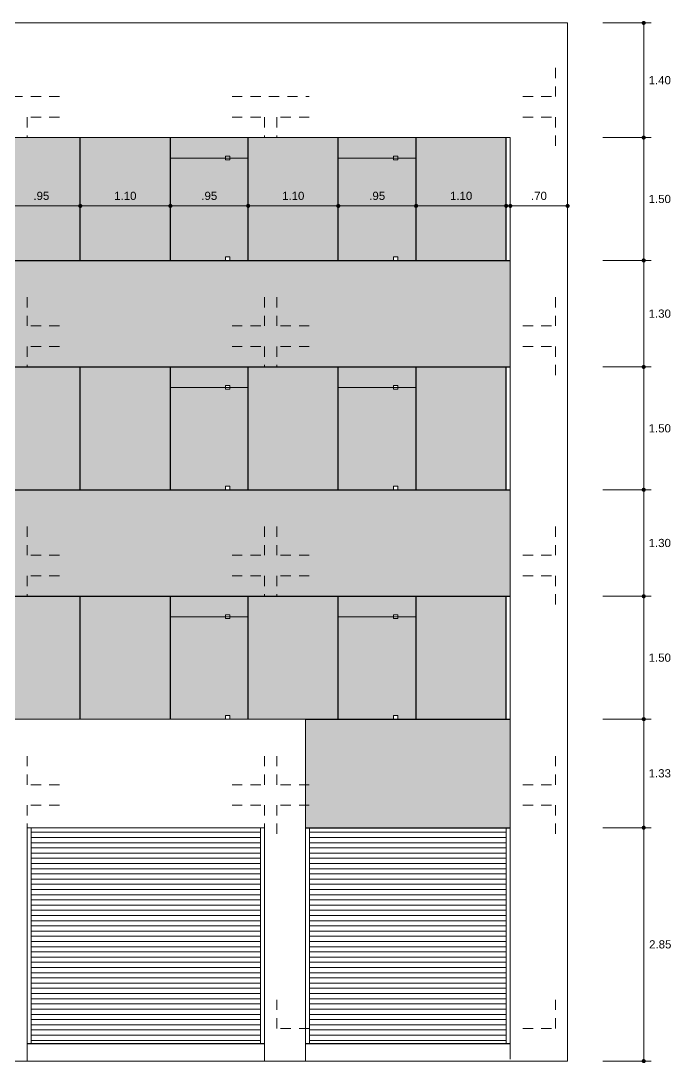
# Model space of a CAD drawing. Header units: millimetres. Extents: x 2178 to 2304, y 1220 to 1359.
# Drawn here: x 2273.49 to 2281.43, y 1283.8 to 1296.53 of the extents above; entities that cross this region are included whole.
import ezdxf

# ---------------------------------------------------------------- set-up
doc = ezdxf.new("R2010")
doc.units = ezdxf.units.MM
doc.linetypes.add('HIDDEN2', pattern=[0.1875, 0.125, -0.0625])
doc.layers.get('0').update_dxf_attribs({"lineweight": 0})
for name, color, linetype, lineweight in [('Pluma 0.10', 252, 'Continuous', 0), ('Pluma 0.30', 254, 'Continuous', 30), ('PLUMA 7', 10, 'Continuous', 0), ('Proy. Volado', 150, 'HIDDEN2', 5), ('VIDRIOS', 250, 'Continuous', 5)]:
    doc.layers.add(name, color=color, linetype=linetype, lineweight=lineweight)
doc.layers.add('Vidrio', color=150, linetype='Continuous')
doc.styles.add('ARIAL', font='arial.ttf')
doc.dimstyles.new('RPM 50', dxfattribs={"dimtxt": 0.1, "dimasz": 0.05, "dimexe": 0.0885, "dimexo": 0.1535, "dimgap": 0.071, "dimtad": 2, "dimtih": 1, "dimtoh": 1, "dimzin": 4, "dimdsep": 46, "dimtxsty": 'ARIAL', "dimblk": 'DOT', "dimcen": 0.4, "dimdle": 0.25, "dimclrd": 8, "dimclre": 8, "dimclrt": 9, "dimadec": 0, "dimazin": 0, "dimtfac": 1, "dimtix": 1, "dimtmove": 0, "dimatfit": 3, "dimldrblk": 'DOT', "dimfxl": 0, "dimlwd": 0, "dimlwe": 0, "dimarcsym": 0})

# ---------------------------------------------------------------- blocks, each defined once
blk = doc.blocks.new('_DOT')
at = {"color": 0, "linetype": 'ByBlock'}
blk.add_line((-0.5, 0), (-1, 0), dxfattribs=at)
at = {"color": 0, "linetype": 'ByBlock', "const_width": 0.5}
blk.add_lwpolyline([(-0.25, 0, 1), (0.25, 0, 1)], format="xyb", close=True, dxfattribs=at)
blk = doc.blocks.new('*D724')
at = {"color": 8, "lineweight": 0}
for p, q in [((2274.215, 1294.699), (2274.215, 1294.18)), ((2273.265, 1293.768), (2273.265, 1294.357)), ((2273.315, 1294.268), (2274.165, 1294.268))]:
    blk.add_line(p, q, dxfattribs=at)
at = {"layer": 'Defpoints', "color": 0}
for p in [(2274.215, 1294.852), (2274.215, 1294.268), (2273.265, 1293.602)]:
    blk.add_point(p, dxfattribs=at)
at = {"color": 8, "lineweight": 0, "xscale": 0.05, "yscale": 0.05, "zscale": 0.05, "rotation": 180}
blk.add_blockref('_DOT', (2273.265, 1294.268), dxfattribs=at)
at = {"color": 8, "lineweight": 0, "xscale": 0.05, "yscale": 0.05, "zscale": 0.05}
blk.add_blockref('_DOT', (2274.215, 1294.268), dxfattribs=at)
at = {"color": 9, "insert": (2273.74, 1294.39), "char_height": 0.1, "attachment_point": 5, "style": 'ARIAL'}
blk.add_mtext('.95', dxfattribs=at)
blk = doc.blocks.new('*D725')
at = {"color": 8, "lineweight": 0}
for p, q in [((2274.215, 1293.768), (2274.215, 1294.357)), ((2274.265, 1294.268), (2275.265, 1294.268)), ((2275.315, 1293.768), (2275.315, 1294.357))]:
    blk.add_line(p, q, dxfattribs=at)
at = {"layer": 'Defpoints', "color": 0}
for p in [(2275.315, 1294.268), (2274.215, 1293.602), (2275.315, 1293.602)]:
    blk.add_point(p, dxfattribs=at)
at = {"color": 8, "lineweight": 0, "xscale": 0.05, "yscale": 0.05, "zscale": 0.05, "rotation": 180}
blk.add_blockref('_DOT', (2274.215, 1294.268), dxfattribs=at)
at = {"color": 8, "lineweight": 0, "xscale": 0.05, "yscale": 0.05, "zscale": 0.05}
blk.add_blockref('_DOT', (2275.315, 1294.268), dxfattribs=at)
at = {"color": 9, "insert": (2274.765, 1294.39), "char_height": 0.1, "attachment_point": 5, "style": 'ARIAL'}
blk.add_mtext('1.10', dxfattribs=at)
blk = doc.blocks.new('*D726')
at = {"color": 8, "lineweight": 0}
for p, q in [((2276.265, 1294.699), (2276.265, 1294.18)), ((2275.315, 1293.768), (2275.315, 1294.357)), ((2275.365, 1294.268), (2276.215, 1294.268))]:
    blk.add_line(p, q, dxfattribs=at)
at = {"layer": 'Defpoints', "color": 0}
for p in [(2276.265, 1294.852), (2276.265, 1294.268), (2275.315, 1293.602)]:
    blk.add_point(p, dxfattribs=at)
at = {"color": 8, "lineweight": 0, "xscale": 0.05, "yscale": 0.05, "zscale": 0.05, "rotation": 180}
blk.add_blockref('_DOT', (2275.315, 1294.268), dxfattribs=at)
at = {"color": 8, "lineweight": 0, "xscale": 0.05, "yscale": 0.05, "zscale": 0.05}
blk.add_blockref('_DOT', (2276.265, 1294.268), dxfattribs=at)
at = {"color": 9, "insert": (2275.79, 1294.39), "char_height": 0.1, "attachment_point": 5, "style": 'ARIAL'}
blk.add_mtext('.95', dxfattribs=at)
blk = doc.blocks.new('*D727')
at = {"color": 8, "lineweight": 0}
for p, q in [((2276.265, 1293.768), (2276.265, 1294.357)), ((2276.315, 1294.268), (2277.315, 1294.268)), ((2277.365, 1293.768), (2277.365, 1294.357))]:
    blk.add_line(p, q, dxfattribs=at)
at = {"layer": 'Defpoints', "color": 0}
for p in [(2277.365, 1294.268), (2276.265, 1293.602), (2277.365, 1293.602)]:
    blk.add_point(p, dxfattribs=at)
at = {"color": 8, "lineweight": 0, "xscale": 0.05, "yscale": 0.05, "zscale": 0.05, "rotation": 180}
blk.add_blockref('_DOT', (2276.265, 1294.268), dxfattribs=at)
at = {"color": 8, "lineweight": 0, "xscale": 0.05, "yscale": 0.05, "zscale": 0.05}
blk.add_blockref('_DOT', (2277.365, 1294.268), dxfattribs=at)
at = {"color": 9, "insert": (2276.815, 1294.39), "char_height": 0.1, "attachment_point": 5, "style": 'ARIAL'}
blk.add_mtext('1.10', dxfattribs=at)
blk = doc.blocks.new('*D728')
at = {"color": 8, "lineweight": 0}
for p, q in [((2278.315, 1294.699), (2278.315, 1294.18)), ((2277.365, 1293.768), (2277.365, 1294.357)), ((2277.415, 1294.268), (2278.265, 1294.268))]:
    blk.add_line(p, q, dxfattribs=at)
at = {"layer": 'Defpoints', "color": 0}
for p in [(2278.315, 1294.852), (2278.315, 1294.268), (2277.365, 1293.602)]:
    blk.add_point(p, dxfattribs=at)
at = {"color": 8, "lineweight": 0, "xscale": 0.05, "yscale": 0.05, "zscale": 0.05, "rotation": 180}
blk.add_blockref('_DOT', (2277.365, 1294.268), dxfattribs=at)
at = {"color": 8, "lineweight": 0, "xscale": 0.05, "yscale": 0.05, "zscale": 0.05}
blk.add_blockref('_DOT', (2278.315, 1294.268), dxfattribs=at)
at = {"color": 9, "insert": (2277.84, 1294.39), "char_height": 0.1, "attachment_point": 5, "style": 'ARIAL'}
blk.add_mtext('.95', dxfattribs=at)
blk = doc.blocks.new('*D729')
at = {"color": 8, "lineweight": 0}
for p, q in [((2278.315, 1293.768), (2278.315, 1294.357)), ((2278.365, 1294.268), (2279.365, 1294.268)), ((2279.415, 1293.768), (2279.415, 1294.357))]:
    blk.add_line(p, q, dxfattribs=at)
at = {"layer": 'Defpoints', "color": 0}
for p in [(2279.415, 1294.268), (2278.315, 1293.602), (2279.415, 1293.602)]:
    blk.add_point(p, dxfattribs=at)
at = {"color": 8, "lineweight": 0, "xscale": 0.05, "yscale": 0.05, "zscale": 0.05, "rotation": 180}
blk.add_blockref('_DOT', (2278.315, 1294.268), dxfattribs=at)
at = {"color": 8, "lineweight": 0, "xscale": 0.05, "yscale": 0.05, "zscale": 0.05}
blk.add_blockref('_DOT', (2279.415, 1294.268), dxfattribs=at)
at = {"color": 9, "insert": (2278.865, 1294.39), "char_height": 0.1, "attachment_point": 5, "style": 'ARIAL'}
blk.add_mtext('1.10', dxfattribs=at)
blk = doc.blocks.new('*D730')
at = {"color": 8, "lineweight": 0}
for p, q in [((2279.465, 1294.268), (2279.465, 1294.357)), ((2280.115, 1294.268), (2279.515, 1294.268)), ((2280.165, 1294.268), (2280.165, 1294.357))]:
    blk.add_line(p, q, dxfattribs=at)
at = {"layer": 'Defpoints', "color": 0}
for p in [(2279.465, 1294.268), (2279.465, 1294.262), (2280.165, 1294.262)]:
    blk.add_point(p, dxfattribs=at)
at = {"color": 8, "lineweight": 0, "xscale": 0.05, "yscale": 0.05, "zscale": 0.05, "rotation": 180}
blk.add_blockref('_DOT', (2279.465, 1294.268), dxfattribs=at)
at = {"color": 8, "lineweight": 0, "xscale": 0.05, "yscale": 0.05, "zscale": 0.05}
blk.add_blockref('_DOT', (2280.165, 1294.268), dxfattribs=at)
at = {"color": 9, "insert": (2279.815, 1294.39), "char_height": 0.1, "attachment_point": 5, "style": 'ARIAL'}
blk.add_mtext('.70', dxfattribs=at)
blk = doc.blocks.new('*D770')
at = {"color": 8, "lineweight": 0}
for p, q in [((2280.594, 1286.677), (2281.183, 1286.677)), ((2281.094, 1283.877), (2281.094, 1286.627)), ((2280.594, 1283.827), (2281.183, 1283.827))]:
    blk.add_line(p, q, dxfattribs=at)
at = {"layer": 'Defpoints', "color": 0}
for p in [(2279.465, 1286.677), (2281.094, 1286.677), (2280.165, 1283.827)]:
    blk.add_point(p, dxfattribs=at)
at = {"color": 8, "lineweight": 0, "xscale": 0.05, "yscale": 0.05, "zscale": 0.05}
for p, rotation in [((2281.094, 1286.677), 90), ((2281.094, 1283.827), 270)]:
    blk.add_blockref('_DOT', p, dxfattribs=dict(at, rotation=rotation))
at = {"color": 9, "insert": (2281.296, 1285.252), "char_height": 0.1, "attachment_point": 5, "style": 'ARIAL'}
blk.add_mtext('2.85', dxfattribs=at)
blk = doc.blocks.new('*D771')
at = {"color": 8, "lineweight": 0}
for p, q in [((2280.594, 1288.002), (2281.183, 1288.002)), ((2281.094, 1286.727), (2281.094, 1287.952)), ((2280.594, 1286.677), (2281.183, 1286.677))]:
    blk.add_line(p, q, dxfattribs=at)
at = {"layer": 'Defpoints', "color": 0}
for p in [(2279.465, 1288.002), (2281.094, 1288.002), (2279.465, 1286.677)]:
    blk.add_point(p, dxfattribs=at)
at = {"color": 8, "lineweight": 0, "xscale": 0.05, "yscale": 0.05, "zscale": 0.05}
for p, rotation in [((2281.094, 1288.002), 90), ((2281.094, 1286.677), 270)]:
    blk.add_blockref('_DOT', p, dxfattribs=dict(at, rotation=rotation))
at = {"color": 9, "insert": (2281.29, 1287.34), "char_height": 0.1, "attachment_point": 5, "style": 'ARIAL'}
blk.add_mtext('1.33', dxfattribs=at)
blk = doc.blocks.new('*D743')
at = {"color": 8, "lineweight": 0}
for p, q in [((2280.594, 1289.502), (2281.183, 1289.502)), ((2281.094, 1288.052), (2281.094, 1289.452)), ((2280.594, 1288.002), (2281.183, 1288.002))]:
    blk.add_line(p, q, dxfattribs=at)
at = {"layer": 'Defpoints', "color": 0}
for p in [(2279.465, 1289.502), (2281.094, 1289.502), (2279.465, 1288.002)]:
    blk.add_point(p, dxfattribs=at)
at = {"color": 8, "lineweight": 0, "xscale": 0.05, "yscale": 0.05, "zscale": 0.05}
for p, rotation in [((2281.094, 1289.502), 90), ((2281.094, 1288.002), 270)]:
    blk.add_blockref('_DOT', p, dxfattribs=dict(at, rotation=rotation))
at = {"color": 9, "insert": (2281.29, 1288.752), "char_height": 0.1, "attachment_point": 5, "style": 'ARIAL'}
blk.add_mtext('1.50', dxfattribs=at)
blk = doc.blocks.new('*D744')
at = {"color": 8, "lineweight": 0}
for p, q in [((2280.594, 1290.802), (2281.183, 1290.802)), ((2281.094, 1289.552), (2281.094, 1290.752)), ((2280.594, 1289.502), (2281.183, 1289.502))]:
    blk.add_line(p, q, dxfattribs=at)
at = {"layer": 'Defpoints', "color": 0}
for p in [(2279.465, 1290.802), (2281.094, 1290.802), (2279.465, 1289.502)]:
    blk.add_point(p, dxfattribs=at)
at = {"color": 8, "lineweight": 0, "xscale": 0.05, "yscale": 0.05, "zscale": 0.05}
for p, rotation in [((2281.094, 1290.802), 90), ((2281.094, 1289.502), 270)]:
    blk.add_blockref('_DOT', p, dxfattribs=dict(at, rotation=rotation))
at = {"color": 9, "insert": (2281.29, 1290.152), "char_height": 0.1, "attachment_point": 5, "style": 'ARIAL'}
blk.add_mtext('1.30', dxfattribs=at)
blk = doc.blocks.new('*D745')
at = {"color": 8, "lineweight": 0}
for p, q in [((2280.594, 1292.302), (2281.183, 1292.302)), ((2281.094, 1290.852), (2281.094, 1292.252)), ((2280.594, 1290.802), (2281.183, 1290.802))]:
    blk.add_line(p, q, dxfattribs=at)
at = {"layer": 'Defpoints', "color": 0}
for p in [(2279.465, 1292.302), (2281.094, 1292.302), (2279.465, 1290.802)]:
    blk.add_point(p, dxfattribs=at)
at = {"color": 8, "lineweight": 0, "xscale": 0.05, "yscale": 0.05, "zscale": 0.05}
for p, rotation in [((2281.094, 1292.302), 90), ((2281.094, 1290.802), 270)]:
    blk.add_blockref('_DOT', p, dxfattribs=dict(at, rotation=rotation))
at = {"color": 9, "insert": (2281.29, 1291.552), "char_height": 0.1, "attachment_point": 5, "style": 'ARIAL'}
blk.add_mtext('1.50', dxfattribs=at)
blk = doc.blocks.new('*D746')
at = {"color": 8, "lineweight": 0}
for p, q in [((2280.594, 1293.602), (2281.183, 1293.602)), ((2281.094, 1292.352), (2281.094, 1293.552)), ((2280.594, 1292.302), (2281.183, 1292.302))]:
    blk.add_line(p, q, dxfattribs=at)
at = {"layer": 'Defpoints', "color": 0}
for p in [(2279.465, 1293.602), (2281.094, 1293.602), (2279.465, 1292.302)]:
    blk.add_point(p, dxfattribs=at)
at = {"color": 8, "lineweight": 0, "xscale": 0.05, "yscale": 0.05, "zscale": 0.05}
for p, rotation in [((2281.094, 1293.602), 90), ((2281.094, 1292.302), 270)]:
    blk.add_blockref('_DOT', p, dxfattribs=dict(at, rotation=rotation))
at = {"color": 9, "insert": (2281.29, 1292.952), "char_height": 0.1, "attachment_point": 5, "style": 'ARIAL'}
blk.add_mtext('1.30', dxfattribs=at)
blk = doc.blocks.new('*D747')
at = {"color": 8, "lineweight": 0}
for p, q in [((2280.594, 1295.102), (2281.183, 1295.102)), ((2281.094, 1293.652), (2281.094, 1295.052)), ((2280.594, 1293.602), (2281.183, 1293.602))]:
    blk.add_line(p, q, dxfattribs=at)
at = {"layer": 'Defpoints', "color": 0}
for p in [(2279.465, 1295.102), (2281.094, 1295.102), (2279.465, 1293.602)]:
    blk.add_point(p, dxfattribs=at)
at = {"color": 8, "lineweight": 0, "xscale": 0.05, "yscale": 0.05, "zscale": 0.05}
for p, rotation in [((2281.094, 1295.102), 90), ((2281.094, 1293.602), 270)]:
    blk.add_blockref('_DOT', p, dxfattribs=dict(at, rotation=rotation))
at = {"color": 9, "insert": (2281.29, 1294.352), "char_height": 0.1, "attachment_point": 5, "style": 'ARIAL'}
blk.add_mtext('1.50', dxfattribs=at)
blk = doc.blocks.new('*D748')
at = {"color": 8, "lineweight": 0}
for p, q in [((2280.594, 1296.502), (2281.183, 1296.502)), ((2281.094, 1295.152), (2281.094, 1296.452)), ((2280.594, 1295.102), (2281.183, 1295.102))]:
    blk.add_line(p, q, dxfattribs=at)
at = {"layer": 'Defpoints', "color": 0}
for p in [(2280.165, 1296.502), (2281.094, 1296.502), (2279.465, 1295.102)]:
    blk.add_point(p, dxfattribs=at)
at = {"color": 8, "lineweight": 0, "xscale": 0.05, "yscale": 0.05, "zscale": 0.05}
for p, rotation in [((2281.094, 1296.502), 90), ((2281.094, 1295.102), 270)]:
    blk.add_blockref('_DOT', p, dxfattribs=dict(at, rotation=rotation))
at = {"color": 9, "insert": (2281.29, 1295.802), "char_height": 0.1, "attachment_point": 5, "style": 'ARIAL'}
blk.add_mtext('1.40', dxfattribs=at)

msp = doc.modelspace()

# ---------------------------------------------------------------- hatches: boundary and pattern name
at = {"layer": 'Pluma 0.10'}
h = msp.add_hatch(dxfattribs=at)
h.set_pattern_fill('AR-SAND', color=256, scale=0.006)
h.set_pattern_definition([(37.5, (1149.886, -458.04187), (-0.009600188, 0.293647942), [0, -0.231648, 0, -0.25908, 0, -0.24765]), (7.5, (1149.886, -458.04187), (0.26971397, 0.43009506), [0, -0.124968, 0, -0.208788, 0, -0.08001]), (327.5, (1149.69855, -458.04187), (0.474595422, 0.00086231), [0, -0.0762, 0, -0.27432, 0, -0.35814]), (317.5, (1149.69855, -458.04187), (0.45813387, 0.13375759), [0, -0.0381, 0, -0.179832, 0, -0.20574])])
h.paths.add_polyline_path([(2279.465, 1286.677), (2279.465, 1288.002), (2276.965, 1288.002), (2276.965, 1286.677)])
h.paths.add_polyline_path([(2273.065, 1286.677), (2273.065, 1288.002), (2268.015, 1288.002), (2268.015, 1286.677)])
h.paths.add_polyline_path([(2279.465, 1289.502), (2279.465, 1290.802), (2268.015, 1290.802), (2268.015, 1289.502)])
h.paths.add_polyline_path([(2279.465, 1292.302), (2279.465, 1293.602), (2268.015, 1293.602), (2268.015, 1292.302)])
h = msp.add_hatch(dxfattribs=at)
h.set_pattern_fill('LINE', color=256, scale=0.02)
h.set_pattern_definition([(0, (1149.886006, -458.04187), (0, 0.0635), [])])
h.paths.add_polyline_path([(2273.615, 1286.677), (2273.615, 1284.044), (2276.415, 1284.044), (2276.415, 1286.677)])
h.paths.add_polyline_path([(2277.015, 1286.677), (2277.015, 1284.044), (2279.415, 1284.044), (2279.415, 1286.677)])
at = {"layer": 'VIDRIOS'}
h = msp.add_hatch(color=253, dxfattribs=at)
h.paths.add_polyline_path([(2269.165, 1295.102), (2268.065, 1295.102), (2268.065, 1293.602), (2269.165, 1293.602)])
h.paths.add_polyline_path([(2270.115, 1294.852), (2269.44, 1294.852), (2269.44, 1294.83), (2269.39, 1294.83), (2269.39, 1294.852), (2269.165, 1294.852), (2269.165, 1293.602), (2269.39, 1293.602), (2269.39, 1293.647), (2269.44, 1293.647), (2269.44, 1293.602), (2270.115, 1293.602)])
h.paths.add_polyline_path([(2270.115, 1295.102), (2269.165, 1295.102), (2269.165, 1294.852), (2269.39, 1294.852), (2269.39, 1294.875), (2269.44, 1294.875), (2269.44, 1294.852), (2270.115, 1294.852)])
h.paths.add_polyline_path([(2271.215, 1295.102), (2270.115, 1295.102), (2270.115, 1294.852), (2270.115, 1293.602), (2271.215, 1293.602)])
h.paths.add_polyline_path([(2272.165, 1294.852), (2271.49, 1294.852), (2271.49, 1294.83), (2271.44, 1294.83), (2271.44, 1294.852), (2271.215, 1294.852), (2271.215, 1293.602), (2271.44, 1293.602), (2271.44, 1293.647), (2271.49, 1293.647), (2271.49, 1293.602), (2272.165, 1293.602)])
h.paths.add_polyline_path([(2272.165, 1295.102), (2271.215, 1295.102), (2271.215, 1294.852), (2271.44, 1294.852), (2271.44, 1294.875), (2271.49, 1294.875), (2271.49, 1294.852), (2272.165, 1294.852)])
h.paths.add_polyline_path([(2273.265, 1295.102), (2272.165, 1295.102), (2272.165, 1293.602), (2273.065, 1293.602), (2273.265, 1293.602)])
h.paths.add_polyline_path([(2274.215, 1295.102), (2273.265, 1295.102), (2273.265, 1293.602), (2274.215, 1293.602)])
h.paths.add_polyline_path([(2275.315, 1295.102), (2274.215, 1295.102), (2274.215, 1293.602), (2275.315, 1293.602)])
h.paths.add_polyline_path([(2276.265, 1294.852), (2276.04, 1294.852), (2276.04, 1294.83), (2275.99, 1294.83), (2275.99, 1294.852), (2275.315, 1294.852), (2275.315, 1293.602), (2275.99, 1293.602), (2275.99, 1293.647), (2276.04, 1293.647), (2276.04, 1293.602), (2276.265, 1293.602)])
h.paths.add_polyline_path([(2276.265, 1295.102), (2275.315, 1295.102), (2275.315, 1294.852), (2275.99, 1294.852), (2275.99, 1294.875), (2276.04, 1294.875), (2276.04, 1294.852), (2276.265, 1294.852)])
h.paths.add_polyline_path([(2277.365, 1295.102), (2276.265, 1295.102), (2276.265, 1294.852), (2276.265, 1293.602), (2276.965, 1293.602), (2277.365, 1293.602)])
h.paths.add_polyline_path([(2278.315, 1294.852), (2278.09, 1294.852), (2278.09, 1294.83), (2278.04, 1294.83), (2278.04, 1294.852), (2277.365, 1294.852), (2277.365, 1293.602), (2278.04, 1293.602), (2278.04, 1293.647), (2278.09, 1293.647), (2278.09, 1293.602), (2278.315, 1293.602)])
h.paths.add_polyline_path([(2278.315, 1295.102), (2277.365, 1295.102), (2277.365, 1294.852), (2278.04, 1294.852), (2278.04, 1294.875), (2278.09, 1294.875), (2278.09, 1294.852), (2278.315, 1294.852)])
h.paths.add_polyline_path([(2279.415, 1295.102), (2278.315, 1295.102), (2278.315, 1294.852), (2278.315, 1293.602), (2279.415, 1293.602)])
h = msp.add_hatch(color=253, dxfattribs=at)
h.paths.add_polyline_path([(2269.165, 1292.302), (2268.065, 1292.302), (2268.065, 1290.802), (2269.165, 1290.802)])
h.paths.add_polyline_path([(2270.115, 1292.052), (2269.44, 1292.052), (2269.44, 1292.03), (2269.39, 1292.03), (2269.39, 1292.052), (2269.165, 1292.052), (2269.165, 1290.802), (2269.39, 1290.802), (2269.39, 1290.847), (2269.44, 1290.847), (2269.44, 1290.802), (2270.115, 1290.802)])
h.paths.add_polyline_path([(2270.115, 1292.302), (2269.165, 1292.302), (2269.165, 1292.052), (2269.39, 1292.052), (2269.39, 1292.075), (2269.44, 1292.075), (2269.44, 1292.052), (2270.115, 1292.052)])
h.paths.add_polyline_path([(2271.215, 1292.302), (2270.115, 1292.302), (2270.115, 1292.052), (2270.115, 1290.802), (2271.215, 1290.802)])
h.paths.add_polyline_path([(2272.165, 1292.052), (2271.49, 1292.052), (2271.49, 1292.03), (2271.44, 1292.03), (2271.44, 1292.052), (2271.215, 1292.052), (2271.215, 1290.802), (2271.44, 1290.802), (2271.44, 1290.847), (2271.49, 1290.847), (2271.49, 1290.802), (2272.165, 1290.802)])
h.paths.add_polyline_path([(2272.165, 1292.302), (2271.215, 1292.302), (2271.215, 1292.052), (2271.44, 1292.052), (2271.44, 1292.075), (2271.49, 1292.075), (2271.49, 1292.052), (2272.165, 1292.052)])
h.paths.add_polyline_path([(2273.265, 1292.302), (2272.165, 1292.302), (2272.165, 1290.802), (2273.065, 1290.802), (2273.265, 1290.802)])
h.paths.add_polyline_path([(2274.215, 1292.302), (2273.265, 1292.302), (2273.265, 1290.802), (2274.215, 1290.802)])
h.paths.add_polyline_path([(2275.315, 1292.302), (2274.215, 1292.302), (2274.215, 1290.802), (2275.315, 1290.802)])
h.paths.add_polyline_path([(2276.265, 1292.052), (2276.04, 1292.052), (2276.04, 1292.03), (2275.99, 1292.03), (2275.99, 1292.052), (2275.315, 1292.052), (2275.315, 1290.802), (2275.99, 1290.802), (2275.99, 1290.847), (2276.04, 1290.847), (2276.04, 1290.802), (2276.265, 1290.802)])
h.paths.add_polyline_path([(2276.265, 1292.302), (2275.315, 1292.302), (2275.315, 1292.052), (2275.99, 1292.052), (2275.99, 1292.075), (2276.04, 1292.075), (2276.04, 1292.052), (2276.265, 1292.052)])
h.paths.add_polyline_path([(2277.365, 1292.302), (2276.265, 1292.302), (2276.265, 1292.052), (2276.265, 1290.802), (2276.965, 1290.802), (2277.365, 1290.802)])
h.paths.add_polyline_path([(2278.315, 1292.052), (2278.09, 1292.052), (2278.09, 1292.03), (2278.04, 1292.03), (2278.04, 1292.052), (2277.365, 1292.052), (2277.365, 1290.802), (2278.04, 1290.802), (2278.04, 1290.847), (2278.09, 1290.847), (2278.09, 1290.802), (2278.315, 1290.802)])
h.paths.add_polyline_path([(2278.315, 1292.302), (2277.365, 1292.302), (2277.365, 1292.052), (2278.04, 1292.052), (2278.04, 1292.075), (2278.09, 1292.075), (2278.09, 1292.052), (2278.315, 1292.052)])
h.paths.add_polyline_path([(2279.415, 1292.302), (2278.315, 1292.302), (2278.315, 1292.052), (2278.315, 1290.802), (2279.415, 1290.802)])
h = msp.add_hatch(color=253, dxfattribs=at)
h.paths.add_polyline_path([(2269.165, 1289.502), (2268.065, 1289.502), (2268.065, 1288.002), (2269.165, 1288.002)])
h.paths.add_polyline_path([(2270.115, 1289.252), (2269.44, 1289.252), (2269.44, 1289.23), (2269.39, 1289.23), (2269.39, 1289.252), (2269.165, 1289.252), (2269.165, 1288.002), (2269.39, 1288.002), (2269.39, 1288.047), (2269.44, 1288.047), (2269.44, 1288.002), (2270.115, 1288.002)])
h.paths.add_polyline_path([(2270.115, 1289.502), (2269.165, 1289.502), (2269.165, 1289.252), (2269.39, 1289.252), (2269.39, 1289.275), (2269.44, 1289.275), (2269.44, 1289.252), (2270.115, 1289.252)])
h.paths.add_polyline_path([(2271.215, 1289.502), (2270.115, 1289.502), (2270.115, 1289.252), (2270.115, 1288.002), (2271.215, 1288.002)])
h.paths.add_polyline_path([(2272.165, 1289.252), (2271.49, 1289.252), (2271.49, 1289.23), (2271.44, 1289.23), (2271.44, 1289.252), (2271.215, 1289.252), (2271.215, 1288.002), (2271.44, 1288.002), (2271.44, 1288.047), (2271.49, 1288.047), (2271.49, 1288.002), (2272.165, 1288.002)])
h.paths.add_polyline_path([(2272.165, 1289.502), (2271.215, 1289.502), (2271.215, 1289.252), (2271.44, 1289.252), (2271.44, 1289.275), (2271.49, 1289.275), (2271.49, 1289.252), (2272.165, 1289.252)])
h.paths.add_polyline_path([(2273.265, 1289.502), (2272.165, 1289.502), (2272.165, 1288.002), (2273.065, 1288.002), (2273.265, 1288.002)])
h.paths.add_polyline_path([(2274.215, 1289.502), (2273.265, 1289.502), (2273.265, 1288.002), (2274.215, 1288.002)])
h.paths.add_polyline_path([(2275.315, 1289.502), (2274.215, 1289.502), (2274.215, 1288.002), (2275.315, 1288.002)])
h.paths.add_polyline_path([(2276.265, 1289.252), (2276.04, 1289.252), (2276.04, 1289.23), (2275.99, 1289.23), (2275.99, 1289.252), (2275.315, 1289.252), (2275.315, 1288.002), (2275.99, 1288.002), (2275.99, 1288.047), (2276.04, 1288.047), (2276.04, 1288.002), (2276.265, 1288.002)])
h.paths.add_polyline_path([(2276.265, 1289.502), (2275.315, 1289.502), (2275.315, 1289.252), (2275.99, 1289.252), (2275.99, 1289.275), (2276.04, 1289.275), (2276.04, 1289.252), (2276.265, 1289.252)])
h.paths.add_polyline_path([(2277.365, 1289.502), (2276.265, 1289.502), (2276.265, 1289.252), (2276.265, 1288.002), (2276.965, 1288.002), (2277.365, 1288.002)])
h.paths.add_polyline_path([(2278.315, 1289.252), (2278.09, 1289.252), (2278.09, 1289.23), (2278.04, 1289.23), (2278.04, 1289.252), (2277.365, 1289.252), (2277.365, 1288.002), (2278.04, 1288.002), (2278.04, 1288.047), (2278.09, 1288.047), (2278.09, 1288.002), (2278.315, 1288.002)])
h.paths.add_polyline_path([(2278.315, 1289.502), (2277.365, 1289.502), (2277.365, 1289.252), (2278.04, 1289.252), (2278.04, 1289.275), (2278.09, 1289.275), (2278.09, 1289.252), (2278.315, 1289.252)])
h.paths.add_polyline_path([(2279.415, 1289.502), (2278.315, 1289.502), (2278.315, 1289.252), (2278.315, 1288.002), (2279.415, 1288.002)])

# ---------------------------------------------------------------- linework, layer by layer
for points in [[(2273.615, 1286.677), (2273.615, 1284.044)], [(2276.415, 1286.677), (2276.415, 1284.044)], [(2277.015, 1286.677), (2277.015, 1284.044)], [(2279.415, 1286.677), (2279.415, 1284.044)], [(2280.165, 1283.827), (2264.595, 1283.827)]]:
    msp.add_lwpolyline(points)
at = {"layer": 'Pluma 0.10'}
for p, q in [((2276.04, 1294.875), (2275.99, 1294.875)), ((2275.99, 1294.875), (2275.99, 1294.83)), ((2276.04, 1294.875), (2275.99, 1294.875)), ((2275.99, 1294.875), (2275.99, 1294.83)), ((2275.99, 1294.83), (2276.04, 1294.83)), ((2275.99, 1294.83), (2276.04, 1294.83)), ((2276.04, 1294.83), (2276.04, 1294.875)), ((2276.04, 1294.83), (2276.04, 1294.875)), ((2278.09, 1294.875), (2278.04, 1294.875)), ((2278.04, 1294.875), (2278.04, 1294.83)), ((2278.09, 1294.875), (2278.04, 1294.875)), ((2278.04, 1294.875), (2278.04, 1294.83)), ((2278.04, 1294.83), (2278.09, 1294.83)), ((2278.04, 1294.83), (2278.09, 1294.83)), ((2278.09, 1294.83), (2278.09, 1294.875)), ((2278.09, 1294.83), (2278.09, 1294.875)), ((2276.04, 1293.647), (2275.99, 1293.647)), ((2275.99, 1293.647), (2275.99, 1293.602)), ((2276.04, 1293.647), (2275.99, 1293.647)), ((2275.99, 1293.647), (2275.99, 1293.602)), ((2276.04, 1293.602), (2276.04, 1293.647)), ((2276.04, 1293.602), (2276.04, 1293.647)), ((2278.09, 1293.647), (2278.04, 1293.647)), ((2278.04, 1293.647), (2278.04, 1293.602)), ((2278.09, 1293.647), (2278.04, 1293.647)), ((2278.04, 1293.647), (2278.04, 1293.602)), ((2278.09, 1293.602), (2278.09, 1293.647)), ((2278.09, 1293.602), (2278.09, 1293.647)), ((2276.04, 1292.075), (2275.99, 1292.075)), ((2275.99, 1292.075), (2275.99, 1292.03)), ((2276.04, 1292.075), (2275.99, 1292.075)), ((2275.99, 1292.075), (2275.99, 1292.03)), ((2275.99, 1292.03), (2276.04, 1292.03)), ((2275.99, 1292.03), (2276.04, 1292.03)), ((2276.04, 1292.03), (2276.04, 1292.075)), ((2276.04, 1292.03), (2276.04, 1292.075)), ((2278.09, 1292.075), (2278.04, 1292.075)), ((2278.04, 1292.075), (2278.04, 1292.03)), ((2278.09, 1292.075), (2278.04, 1292.075)), ((2278.04, 1292.075), (2278.04, 1292.03)), ((2278.04, 1292.03), (2278.09, 1292.03)), ((2278.04, 1292.03), (2278.09, 1292.03)), ((2278.09, 1292.03), (2278.09, 1292.075)), ((2278.09, 1292.03), (2278.09, 1292.075)), ((2276.04, 1290.847), (2275.99, 1290.847)), ((2275.99, 1290.847), (2275.99, 1290.802)), ((2276.04, 1290.847), (2275.99, 1290.847)), ((2275.99, 1290.847), (2275.99, 1290.802)), ((2276.04, 1290.802), (2276.04, 1290.847)), ((2276.04, 1290.802), (2276.04, 1290.847)), ((2278.09, 1290.847), (2278.04, 1290.847)), ((2278.04, 1290.847), (2278.04, 1290.802)), ((2278.09, 1290.847), (2278.04, 1290.847)), ((2278.04, 1290.847), (2278.04, 1290.802)), ((2278.09, 1290.802), (2278.09, 1290.847)), ((2278.09, 1290.802), (2278.09, 1290.847)), ((2276.04, 1289.275), (2275.99, 1289.275)), ((2275.99, 1289.275), (2275.99, 1289.23)), ((2276.04, 1289.275), (2275.99, 1289.275)), ((2275.99, 1289.275), (2275.99, 1289.23)), ((2275.99, 1289.23), (2276.04, 1289.23)), ((2275.99, 1289.23), (2276.04, 1289.23)), ((2276.04, 1289.23), (2276.04, 1289.275)), ((2276.04, 1289.23), (2276.04, 1289.275)), ((2278.09, 1289.275), (2278.04, 1289.275)), ((2278.04, 1289.275), (2278.04, 1289.23)), ((2278.09, 1289.275), (2278.04, 1289.275)), ((2278.04, 1289.275), (2278.04, 1289.23)), ((2278.04, 1289.23), (2278.09, 1289.23)), ((2278.04, 1289.23), (2278.09, 1289.23)), ((2278.09, 1289.23), (2278.09, 1289.275)), ((2278.09, 1289.23), (2278.09, 1289.275)), ((2276.04, 1288.047), (2275.99, 1288.047)), ((2275.99, 1288.047), (2275.99, 1288.002)), ((2276.04, 1288.047), (2275.99, 1288.047)), ((2275.99, 1288.047), (2275.99, 1288.002)), ((2276.04, 1288.002), (2276.04, 1288.047)), ((2276.04, 1288.002), (2276.04, 1288.047)), ((2278.09, 1288.047), (2278.04, 1288.047)), ((2278.04, 1288.047), (2278.04, 1288.002)), ((2278.09, 1288.047), (2278.04, 1288.047)), ((2278.04, 1288.047), (2278.04, 1288.002)), ((2278.09, 1288.002), (2278.09, 1288.047)), ((2278.09, 1288.002), (2278.09, 1288.047))]:
    msp.add_line(p, q, dxfattribs=at)
for points in [[(2275.315, 1294.852), (2276.265, 1294.852)], [(2277.365, 1294.852), (2278.315, 1294.852)], [(2275.315, 1292.052), (2276.265, 1292.052)], [(2277.365, 1292.052), (2278.315, 1292.052)], [(2275.315, 1289.252), (2276.265, 1289.252)], [(2277.365, 1289.252), (2278.315, 1289.252)]]:
    msp.add_lwpolyline(points, dxfattribs=at)
at = {"layer": 'Pluma 0.30'}
for points in [[(2268.015, 1293.602), (2279.465, 1293.602)], [(2276.965, 1293.602), (2279.465, 1293.602)], [(2268.015, 1292.302), (2279.465, 1292.302)], [(2268.015, 1290.802), (2279.465, 1290.802)], [(2276.965, 1290.802), (2279.465, 1290.802)], [(2268.015, 1289.502), (2279.465, 1289.502)], [(2276.965, 1288.002), (2279.465, 1288.002)], [(2276.965, 1286.677), (2279.465, 1286.677)], [(2273.565, 1284.044), (2276.465, 1284.044)], [(2276.965, 1284.044), (2279.465, 1284.044)]]:
    msp.add_lwpolyline(points, dxfattribs=at)
at = {"layer": 'PLUMA 7'}
for points in [[(2267.315, 1296.502), (2280.165, 1296.502)], [(2280.165, 1296.502), (2280.165, 1283.827)], [(2268.015, 1295.102), (2279.465, 1295.102)], [(2279.465, 1295.102), (2279.465, 1283.849)], [(2273.065, 1288.002), (2276.965, 1288.002)], [(2276.965, 1288.002), (2276.965, 1283.827)], [(2273.565, 1286.677), (2273.565, 1283.827)], [(2273.565, 1286.677), (2276.465, 1286.677)], [(2276.465, 1286.677), (2276.465, 1283.827)]]:
    msp.add_lwpolyline(points, dxfattribs=at)
at = {"layer": 'Proy. Volado'}
for p, q in [((2280.015, 1295.602), (2280.015, 1296.029)), ((2273.961, 1295.602), (2273.018, 1295.602)), ((2276.068, 1295.602), (2277.011, 1295.602)), ((2279.618, 1295.602), (2280.015, 1295.602)), ((2273.961, 1295.352), (2273.565, 1295.352)), ((2273.565, 1295.352), (2273.565, 1295.102)), ((2276.068, 1295.352), (2276.465, 1295.352)), ((2276.465, 1295.352), (2276.465, 1295.102)), ((2277.011, 1295.352), (2276.615, 1295.352)), ((2276.615, 1295.352), (2276.615, 1295.102)), ((2279.618, 1295.352), (2280.015, 1295.352)), ((2280.015, 1295.352), (2280.015, 1294.925)), ((2273.565, 1292.802), (2273.565, 1293.229)), ((2276.465, 1292.802), (2276.465, 1293.229)), ((2276.615, 1292.802), (2276.615, 1293.229)), ((2280.015, 1292.802), (2280.015, 1293.229)), ((2273.961, 1292.802), (2273.565, 1292.802)), ((2276.068, 1292.802), (2276.465, 1292.802)), ((2277.011, 1292.802), (2276.615, 1292.802)), ((2279.618, 1292.802), (2280.015, 1292.802)), ((2273.961, 1292.552), (2273.565, 1292.552)), ((2273.565, 1292.552), (2273.565, 1292.302)), ((2276.068, 1292.552), (2276.465, 1292.552)), ((2276.465, 1292.552), (2276.465, 1292.302)), ((2277.011, 1292.552), (2276.615, 1292.552)), ((2276.615, 1292.552), (2276.615, 1292.302)), ((2279.618, 1292.552), (2280.015, 1292.552)), ((2280.015, 1292.552), (2280.015, 1292.125)), ((2273.565, 1290.002), (2273.565, 1290.429)), ((2276.465, 1290.002), (2276.465, 1290.429)), ((2276.615, 1290.002), (2276.615, 1290.429)), ((2280.015, 1290.002), (2280.015, 1290.429)), ((2273.961, 1290.002), (2273.565, 1290.002)), ((2276.068, 1290.002), (2276.465, 1290.002)), ((2277.011, 1290.002), (2276.615, 1290.002)), ((2279.618, 1290.002), (2280.015, 1290.002)), ((2273.961, 1289.752), (2273.565, 1289.752)), ((2273.565, 1289.752), (2273.565, 1289.502)), ((2276.068, 1289.752), (2276.465, 1289.752)), ((2276.465, 1289.752), (2276.465, 1289.502)), ((2277.011, 1289.752), (2276.615, 1289.752)), ((2276.615, 1289.752), (2276.615, 1289.502)), ((2279.618, 1289.752), (2280.015, 1289.752)), ((2280.015, 1289.752), (2280.015, 1289.325)), ((2273.565, 1287.202), (2273.565, 1287.629)), ((2276.465, 1287.202), (2276.465, 1287.629)), ((2276.615, 1287.202), (2276.615, 1287.629)), ((2280.015, 1287.202), (2280.015, 1287.629)), ((2273.961, 1287.202), (2273.565, 1287.202)), ((2276.068, 1287.202), (2276.465, 1287.202)), ((2277.011, 1287.202), (2276.615, 1287.202)), ((2279.618, 1287.202), (2280.015, 1287.202)), ((2273.961, 1286.952), (2273.565, 1286.952)), ((2273.565, 1286.952), (2273.565, 1286.525)), ((2276.068, 1286.952), (2276.465, 1286.952)), ((2276.465, 1286.952), (2276.465, 1286.525)), ((2277.011, 1286.952), (2276.615, 1286.952)), ((2276.615, 1286.952), (2276.615, 1286.525)), ((2279.618, 1286.952), (2280.015, 1286.952)), ((2280.015, 1286.952), (2280.015, 1286.525)), ((2276.615, 1284.227), (2276.615, 1284.654)), ((2276.615, 1284.227), (2276.615, 1284.654)), ((2280.015, 1284.227), (2280.015, 1284.654)), ((2277.011, 1284.227), (2276.615, 1284.227)), ((2277.011, 1284.227), (2276.615, 1284.227)), ((2279.618, 1284.227), (2280.015, 1284.227))]:
    msp.add_line(p, q, dxfattribs=at)
at = {"layer": 'Vidrio'}
for points in [[(2274.215, 1293.602), (2274.215, 1295.102)], [(2275.315, 1293.602), (2275.315, 1295.102)], [(2276.265, 1293.602), (2276.265, 1295.102)], [(2277.365, 1293.602), (2277.365, 1295.102)], [(2278.315, 1293.602), (2278.315, 1295.102)], [(2279.415, 1293.602), (2279.415, 1295.102)], [(2274.215, 1290.802), (2274.215, 1292.302)], [(2275.315, 1290.802), (2275.315, 1292.302)], [(2276.265, 1290.802), (2276.265, 1292.302)], [(2277.365, 1290.802), (2277.365, 1292.302)], [(2278.315, 1290.802), (2278.315, 1292.302)], [(2279.415, 1290.802), (2279.415, 1292.302)], [(2274.215, 1288.002), (2274.215, 1289.502)], [(2275.315, 1288.002), (2275.315, 1289.502)], [(2276.265, 1288.002), (2276.265, 1289.502)], [(2277.365, 1288.002), (2277.365, 1289.502)], [(2278.315, 1288.002), (2278.315, 1289.502)], [(2279.415, 1288.002), (2279.415, 1289.502)]]:
    msp.add_lwpolyline(points, dxfattribs=at)

# ---------------------------------------------------------------- dimensions: what is measured, and where the dimension line sits
for base, p1, p2, picture, middle in [((2281.094, 1296.502), (2279.465, 1295.102), (2280.165, 1296.502), '*D748', (2281.29, 1295.802)), ((2281.094, 1295.102), (2279.465, 1293.602), (2279.465, 1295.102), '*D747', (2281.29, 1294.352)), ((2281.094, 1293.602), (2279.465, 1292.302), (2279.465, 1293.602), '*D746', (2281.29, 1292.952)), ((2281.094, 1292.302), (2279.465, 1290.802), (2279.465, 1292.302), '*D745', (2281.29, 1291.552)), ((2281.094, 1290.802), (2279.465, 1289.502), (2279.465, 1290.802), '*D744', (2281.29, 1290.152)), ((2281.094, 1289.502), (2279.465, 1288.002), (2279.465, 1289.502), '*D743', (2281.29, 1288.752)), ((2281.09415538, 1288.002165386), (2279.464574691, 1286.677165386), (2279.464574691, 1288.002165386), '*D771', (2281.290325913, 1287.339665386))]:
    dim = msp.add_linear_dim(base=base, p1=p1, p2=p2, angle=90, dimstyle='RPM 50', override={"dimtmove": 1})
    dim.commit()
    dim.dimension.update_dxf_attribs({"geometry": picture, "text_midpoint": middle})
for base, p1, p2, picture, middle in [((2274.215, 1294.268), (2273.265, 1293.602), (2274.215, 1294.852), '*D724', (2273.74, 1294.39)), ((2276.265, 1294.268), (2275.315, 1293.602), (2276.265, 1294.852), '*D726', (2275.79, 1294.39)), ((2278.315, 1294.268), (2277.365, 1293.602), (2278.315, 1294.852), '*D728', (2277.84, 1294.39))]:
    dim = msp.add_linear_dim(base=base, p1=p1, p2=p2, dimstyle='RPM 50', override={"dimtmove": 1})
    dim.commit()
    dim.dimension.update_dxf_attribs({"geometry": picture, "text_midpoint": middle})
for base, p1, p2, picture, middle in [((2275.315, 1294.268), (2274.215, 1293.602), (2275.315, 1293.602), '*D725', (2274.765, 1294.39)), ((2277.365, 1294.268), (2276.265, 1293.602), (2277.365, 1293.602), '*D727', (2276.815, 1294.39)), ((2279.415, 1294.268), (2278.315, 1293.602), (2279.415, 1293.602), '*D729', (2278.865, 1294.39)), ((2279.465, 1294.268), (2280.165, 1294.262), (2279.465, 1294.262), '*D730', (2279.815, 1294.39))]:
    dim = msp.add_linear_dim(base=base, p1=p1, p2=p2, dimstyle='RPM 50')
    dim.commit()
    dim.dimension.update_dxf_attribs({"geometry": picture, "text_midpoint": middle})
dim = msp.add_linear_dim(base=(2281.094, 1286.677), p1=(2280.165, 1283.827), p2=(2279.465, 1286.677), angle=90, dimstyle='RPM 50')
dim.commit()
dim.dimension.update_dxf_attribs({"geometry": '*D770', "text_midpoint": (2281.296, 1285.252)})

doc.saveas('drawing.dxf')
